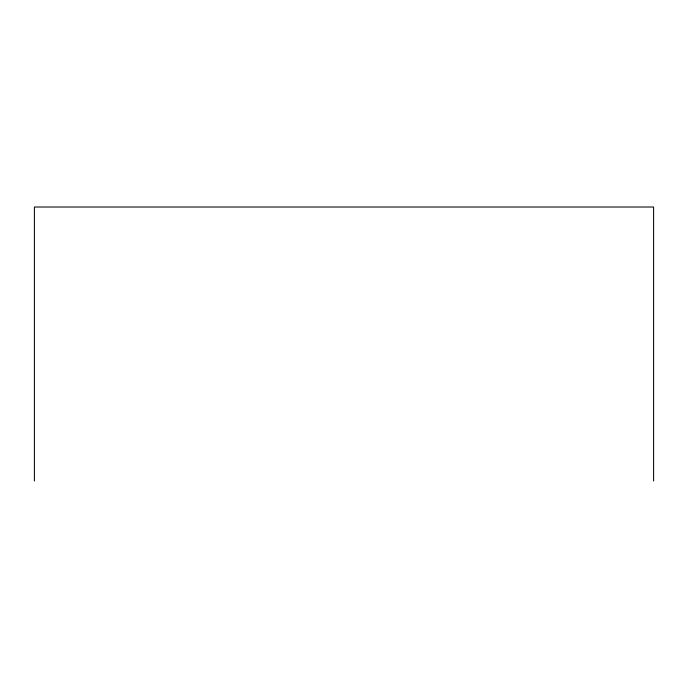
<?xml version="1.0" encoding="UTF-8"?>
<svg xmlns="http://www.w3.org/2000/svg" width="688" height="688" viewBox="0 0 688 688"><rect width="100%" height="100%" fill="white"/><g stroke="black" fill="none" stroke-linecap="round" stroke-linejoin="round"><path stroke-width="1.03" d="M653.6 480.989L653.6 207.011L34.4 207.011L34.4 480.989"/></g></svg>
